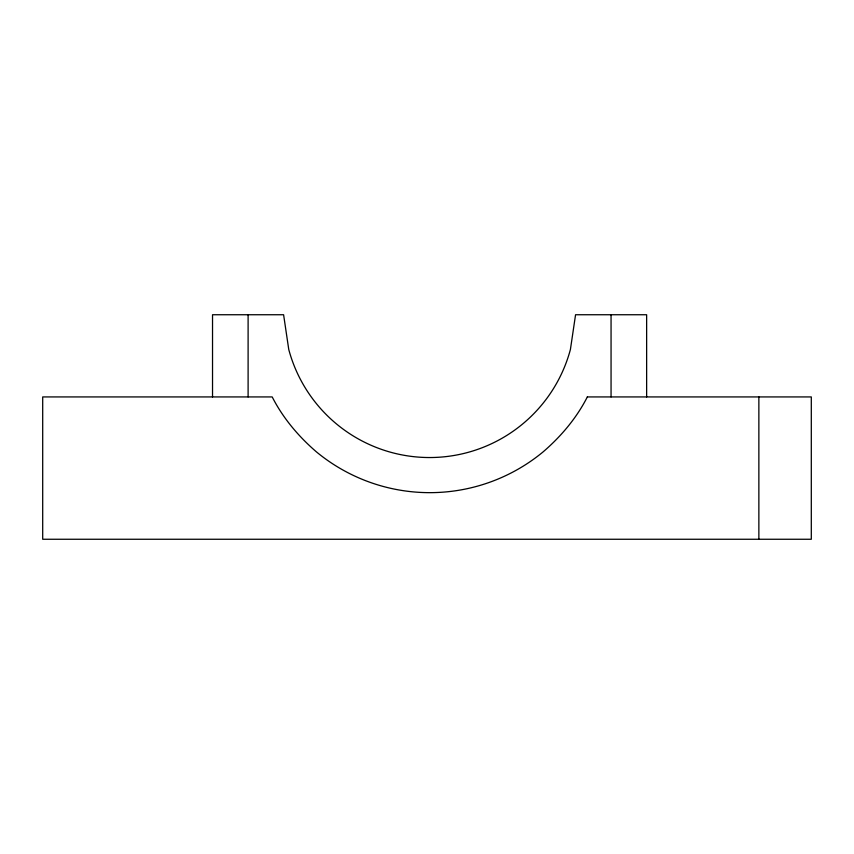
<?xml version="1.0" encoding="UTF-8"?>
<svg xmlns="http://www.w3.org/2000/svg" width="854" height="854" viewBox="0 0 854 854"><rect width="100%" height="100%" fill="white"/><g stroke="black" fill="none" stroke-linecap="round" stroke-linejoin="round"><path stroke-width="1.28" d="M758.864 396.929L758.864 539.258M646.638 396.929L646.638 314.742L575.564 314.742L570.408 349.499A145.799 145.799 0 0 1 288.759 349.499L283.603 314.742L212.529 314.742L212.529 396.929M611.058 314.742L611.058 396.929M248.108 314.742L248.108 396.929M587.338 396.929C576.599 418.033 561.067 436.405 543.176 451.83A177.92 177.92 0 0 1 316.364 451.83C298.473 436.405 282.941 418.033 272.202 396.929L42.7 396.929L42.7 539.258L811.3 539.258L811.3 396.929L587.338 396.929"/></g></svg>
